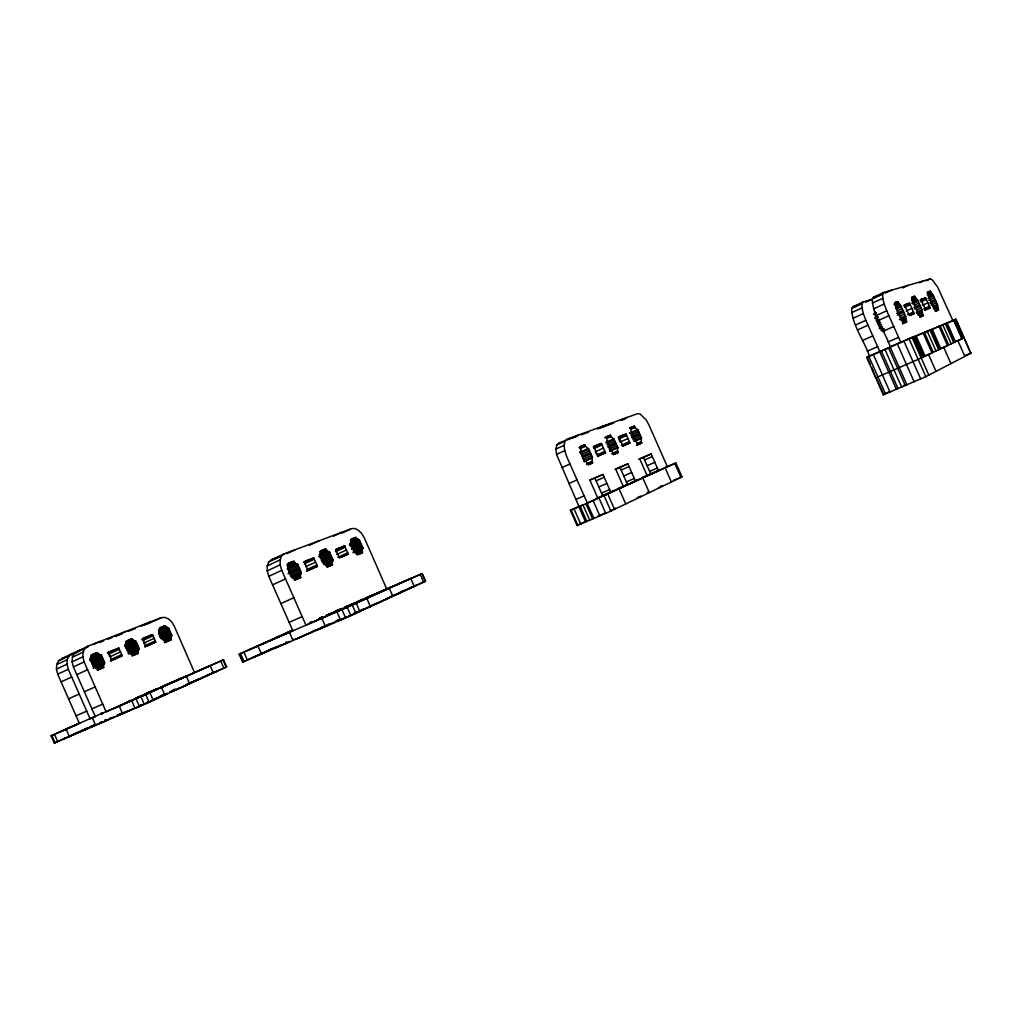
<?xml version="1.0" encoding="UTF-8"?>
<svg xmlns="http://www.w3.org/2000/svg" width="1022" height="1022" viewBox="0 0 1022 1022"><rect width="100%" height="100%" fill="white"/><g stroke="black" fill="none" stroke-linecap="round" stroke-linejoin="round"><path stroke-width="1.5" d="M171.108 636.617L171.862 635.543L168.643 628.16L164.951 625.771L159.841 627.789L159.739 631.711L159.01 632.005L162.255 639.453L162.983 639.159L165.973 641.829L171.044 639.746L171.108 636.617L163.252 640.194M132.541 654.502L137.842 652.087L139.209 648.829L135.9 641.241L124.569 646.428M196.441 671.684L106.186 711.912L84.149 661.911L82.833 656.839L83.114 652.177L84.852 648.446L87.943 646.134L161.246 617.671L164.734 617.365L168.311 618.821L171.594 621.772L174.187 625.949L194.474 672.438M362.261 550.13L362.951 548.265L359.425 540.216L355.797 537.431L351.121 539.22L350.623 543.64L354.174 551.752L357.828 554.524L362.465 552.672L362.261 550.13L355.349 553.285M95.327 716.626L73.405 666.893L72.102 661.834L72.396 657.197L74.159 653.467L87.943 646.134M97.856 668.707L103.209 666.255L104.691 662.869L101.293 655.064L89.795 660.34M95.506 716.473L90.14 718.875L68.282 669.269L66.979 664.223L67.286 659.599L69.049 655.869L72.153 653.556L81.568 649.89M79.448 723.512L57.705 674.175L56.427 669.154L56.734 664.543L58.51 660.825L72.153 653.556M327.628 566.814L332.52 564.693L331.997 563.505L333.07 560.133L329.442 551.842L318.915 556.658M294.54 580.253L300.672 577.481L300.136 576.255L301.324 572.742L297.581 564.195L288.281 568.449M664.773 467.757L675.887 463.004L682.019 476.891L610.875 511.102L577.098 525.525L570.417 510.336L587.356 503.08L566.75 456.732L564.744 450.625L564.131 445.273L564.911 441.261L567.069 439.115L637.409 413.718L640.079 413.987L646.249 420.08L649.034 425.178L667.328 466.645L647.705 475.549M579.04 506.669L556.517 454.394L555.93 449.067L556.735 445.043L558.906 442.896L570.889 438.553M890.775 346.867L866.694 357.406L883.276 394.824L925.855 376.645L970.849 353.28L955.851 319.26L947.113 323.029L955.378 341.642L961.919 338.806L953.641 320.154M391.222 587.05L305.987 625.196L281.74 570.327L280.156 564.821L280.117 559.877L281.523 556.006L284.308 553.758L351.772 528.591L355.017 528.515L358.492 530.316L361.775 533.663L364.484 538.262L386.686 588.915M292.905 630.868L268.799 576.331L267.24 570.851L267.215 565.92L268.658 562.062L271.456 559.801L284.308 553.758M872.239 299.063L882.625 294.259L883.813 292.42L930.212 278.942L932.166 279.709L937.659 287.118L952.9 320.64L890.251 346.867C884.873 330.898 873.005 316.36 872.239 299.063L873.465 297.21L883.813 292.42M870.603 355.605L869.441 356.09C864.165 340.211 852.156 325.775 851.684 308.58L861.916 303.841L863.181 301.975L871.408 299.523L865.66 302.18M851.684 308.58L852.987 306.702L863.181 301.975M964.065 337.745L918.19 359.386L875.739 377.808L871.702 367.396M355.822 613.162L355.094 613.417M616.023 508.164L614.49 508.688M339.419 620.354L340.109 620.111M883.276 394.824L888.923 391.809M352.22 604.922L351.504 605.216M339.713 609.879L339.061 610.134M335.88 612.114L336.493 611.859M286.479 642.174L285.675 642.544L286.301 642.314M292.982 629.986L239.122 654.182L242.597 662.128L272.171 648.523M79.844 722.937L51.1 735.802L54.255 743.058L144.281 704.375L226.68 666.881L223.588 659.816L194.282 672.527M292.151 631.085L291.296 631.455L292.535 630.957M577.098 525.525L585.133 521.629M51.1 735.802L223.588 659.816M54.255 743.058L69.1 736.415M64.846 738.357L64.041 738.765L69.598 736.364M129.922 700.645L129.245 700.939L130.458 700.402M242.597 662.128L350.916 615.576L425.51 581.314L422.124 573.585L376.671 593.258M593.948 518.55L587.165 503.156L675.887 463.004M58.51 660.825L69.049 655.869M74.159 653.467L84.852 648.446M268.658 562.062L281.523 556.006M73.776 653.773L77.71 651.921M93.334 644.575L99.99 641.458M286.927 553.605L295.447 549.606M125.693 631.468L115.141 636.425L122.423 633.589M309.334 545.365L319.145 540.766M56.734 664.543L67.286 659.599M72.396 657.197L83.114 652.177M267.215 565.92L280.117 559.877M570.417 510.336L578.529 506.631M614.005 509.135L615.308 508.522M141.202 626.179L150.362 621.9M333.491 536.205L341.808 532.309M152.125 621.938L161.246 617.671M342.127 533.101L350.393 529.243M56.427 669.154L66.979 664.223M72.102 661.834L82.833 656.839M267.24 570.851L280.156 564.821M90.843 655.409L95.838 653.16M287.08 564.118L292.279 561.781M91.469 655.255L97.256 652.585L100.488 655.383M287.476 564.093L293.595 561.282L296.84 564.476M91.993 655.255L97.333 652.764M287.961 564.131L293.672 561.474M90.817 656.252L97.499 653.147M288.153 564.553L293.863 561.896M90.984 656.635L97.665 653.531M288.332 564.962L294.042 562.317M286.99 565.818L294.132 562.509M91.06 656.814L97.742 653.71M91.776 657.095L98.457 654.003M287.68 566.175L294.821 562.867M125.808 641.548L130.701 639.338M319.975 551.395L324.408 549.466M126.345 641.42L131.634 638.967M321.049 551.101L325.252 549.146M126.766 641.254L132.042 638.801L135.134 641.548M320.027 551.599L325.635 548.993L328.739 552.11M89.808 658.717L99.16 654.374M126.843 641.433L132.119 638.98M288.37 566.622L295.511 563.314M320.103 551.778L325.724 549.184M125.68 642.416L132.285 639.35M320.282 552.187L325.903 549.593M57.705 674.175L68.282 669.269M73.405 666.893L84.149 661.911M268.799 576.331L281.74 570.327M90.485 659.177L99.837 654.847M125.847 642.787L132.451 639.721M287.616 567.823L296.188 563.85M320.461 552.595L326.082 550.002M125.91 642.953L132.528 639.9M320.55 552.787L326.159 550.181M126.587 643.234L133.205 640.181M319.797 553.783L326.823 550.526M89.923 660.289L101.293 655.064M159.33 628.351L164.555 625.924M287.22 568.96L297.581 564.195M350.482 539.795L355.426 537.572M159.726 628.185L164.951 625.771M351.657 539.348L355.797 537.431M159.802 628.351L165.015 625.937M351.734 539.527L355.873 537.61M90.869 660.621L101.561 655.677M107.361 652.815L110.018 651.576M124.62 644.831L133.869 640.551M287.885 569.484L297.875 564.859M319.056 554.869L327.474 550.973M556.735 445.043L564.911 441.261M572.243 437.94L578.963 434.823M885.359 293.071L891.746 290.12M108.306 652.598L113.634 650.133M159.956 628.722L165.181 626.294M304.709 561.755L308.963 559.788M350.52 540.561L356.052 538.006M107.91 653.007L118.846 648.05L122.193 655.754L111.257 660.672M303.777 562.432L313.767 557.923L317.446 566.341L307.443 570.825M125.272 645.278L134.521 641.011M158.806 629.68L165.334 626.665M319.694 555.393L328.113 551.497M350.699 540.957L356.218 538.402M158.883 629.846L165.411 626.831M350.776 541.136L356.295 538.581M159.521 630.127L166.062 627.112M351.402 541.481L356.921 538.926M124.684 646.377L135.9 641.241M319.03 556.607L329.442 551.842M91.456 661.949L102.149 657.018M288.536 570.94L298.513 566.329M108.741 654.169L119.37 649.251M158.857 631.098L166.688 627.482M304.428 563.812L314.342 559.238M350.648 542.554L357.547 539.361M125.591 646.709L136.156 641.829M142.301 639.005L147.564 636.578M319.912 557.028L329.723 552.493M335.957 549.632L340.147 547.69M597.333 428.857L603.913 425.816M902.592 287.936L908.251 285.317M143.08 638.865L150.962 635.224M336.289 549.708L343.251 546.489M606.391 424.922L598.522 428.55L601.971 427.298M141.994 639.453L152.495 634.611L155.766 642.097L146.325 646.326M336.315 549.798L344.657 545.94L348.234 554.116L341.271 557.297M159.483 631.545L167.314 627.93M349.882 543.704L358.16 539.884M610.964 423.261L603.133 426.889L613.583 423.095M342.293 547.473L345.18 546.157M555.93 449.067L564.131 445.273M851.722 312.63L861.993 307.903L861.916 303.841M872.341 303.125L882.765 298.322L882.625 294.259M92.031 663.291L102.724 658.36M289.175 572.409L299.165 567.798M158.768 632.669L168.643 628.16M349.435 544.803L359.425 540.216M126.153 648.012L136.731 643.132M320.525 558.446L330.349 553.911M142.492 640.615L153.006 635.773M335.472 551.714L345.219 547.217M620.839 420.336L627.278 417.385M919.481 282.762L923.594 280.858M92.299 663.891L102.992 658.973M158.448 633.551L168.886 628.734M288.038 573.725L299.459 568.462M350.035 545.301L359.693 540.855M92.568 664.504L103.26 659.573M289.75 573.738L299.753 569.139M926.162 280.807L930.212 278.942M120.519 651.895L109.878 656.801L108.217 652.969M305.693 566.686L315.606 562.126M137.306 644.435L126.728 649.302L125.221 646.172M321.151 559.864L330.975 555.342M346.828 617.211L338.525 620.737L340.543 619.805M383.965 600.233L387.312 598.688L386.431 599.071M406.488 589.771L416.069 585.465L414.344 586.155M158.998 634.815L169.448 629.999M350.648 546.681L360.306 542.235M126.984 649.89L137.561 645.035M321.432 560.503L331.256 555.981M93.143 665.833L103.848 660.915M290.389 575.194L300.391 570.608M137.817 645.623L127.239 650.477L127.801 651.781L138.379 646.926M321.713 561.155L331.55 556.632M143.617 643.183L154.13 638.354M336.698 554.499L346.445 550.028M159.547 636.067L169.997 631.277M352.628 547.422L360.907 543.615M61.103 681.878L71.693 677.024M76.829 674.661L87.598 669.717M272.567 584.852L285.521 578.899M556.517 454.394L564.744 450.625M853.025 318.302L863.335 313.575L861.993 307.903M873.708 308.823L884.158 304.019L882.765 298.322M159.79 636.642L170.252 631.852M351.517 548.673L361.188 544.241M93.73 667.174L104.436 662.256M291.027 576.663L301.03 572.077M121.669 654.553L111.028 659.433L111.551 660.621M306.958 569.573L316.871 565.025M322.339 562.573L332.163 558.063M160.045 637.217L170.495 632.426M351.798 549.299L361.456 544.867M93.181 668.107L104.691 662.869M292.011 576.97L301.324 572.742M110.734 660.557L113.404 659.331M306.498 570.864L309.347 569.561M95.8 667.711L103.835 664.032M110.338 660.915L116.993 657.861M292.011 577.852L300.583 573.917M306.983 570.838L312.668 568.245M274.829 648.076L289.801 641.535M289.98 641.497L274.995 648.037M295.205 639.338L295.55 639.21M305.041 634.918L309.091 633.18M315.875 629.961L311.799 631.826L318.225 629.067M309.819 633.014L296.073 639.044M310.19 632.835L311.736 632.081M319.567 628.441L322.275 627.201M317.676 629.667L334.462 622.334L317.919 629.59M360.919 610.185L364.317 608.627M390.327 596.669L393.163 595.366M340.926 619.626L347.327 616.764M348.4 616.292L356.729 612.766L347.914 616.739M364.586 608.857L355.311 613.123L371.216 605.995L365.902 608.282M371.548 605.548L370.513 606.072M372.251 605.228L373.797 604.526M379.06 602.201L382.943 600.514M394.275 595.2L385.55 599.211L400.79 592.39L395.578 594.638M399.232 592.824L400.688 592.16M401.02 592.006L402.796 591.189M408.366 588.723L414.906 585.9M138.954 648.229L128.376 653.084L128.631 653.671M324.357 563.339L332.789 559.481M155.255 640.922L144.728 645.738L145.239 646.9M160.595 638.482L171.057 633.691M337.924 557.297L347.672 552.838M353.778 550.053L362.069 546.259M95.672 668.503L103.707 664.824M293.365 578.03L300.519 574.76M579.563 447.061L582.923 445.566M894.454 303.061L897.009 301.899M128.248 653.825L139.209 648.829M323.936 564.272L333.07 560.133M579.321 447.368L584.712 444.902L585.312 446.256L579.921 448.722M894.94 302.908L897.712 301.669L901.046 306.012L905.773 316.667L899.322 319.567M579.41 447.572L584.801 445.107M895.259 303.074L897.814 301.912M96.796 668.631L103.503 665.565M144.805 646.683L147.436 645.482M293.212 578.81L300.366 575.539M145.571 646.504L150.847 644.09M339.547 557.82L343.737 555.904M579.615 448.045L585.006 445.579M894.212 304.186L898.044 302.435M130.471 653.569L138.404 649.941M325.354 564.476L332.393 561.257M162.46 639.146L171.607 634.969M294.413 578.874L300.136 576.255M352.999 552.059L362.669 547.639M873.606 314.227L876.493 312.924M894.454 304.709L898.274 302.959M97.933 668.873L103.286 666.433M294.502 579.052L300.225 576.446M579.819 448.517L585.21 446.052M873.721 314.469L876.595 313.154M894.557 304.952L898.389 303.202M130.343 654.336L138.289 650.707M163.29 639.414L171.862 635.543M325.303 565.281L332.329 562.062M353.28 552.685L362.951 548.265M605.101 437.633L610.351 435.231L610.939 436.547A9.568 4.011 65.7 0 1 613.366 438.847L617.94 447.815L609.764 451.481M911.547 297.619L914.575 296.265L917.743 300.455L922.291 310.701L916.593 313.269M98.099 669.257L103.452 666.817M294.681 579.474L300.404 576.868M605.19 437.838L610.453 435.436M911.854 297.785L914.677 296.495M895.093 305.527L898.926 303.777M97.282 670.189L103.618 667.2M131.48 654.45L138.098 651.423M294.783 579.998L300.596 577.289M326.567 565.383L332.201 562.815M912.084 298.296L914.907 297.006M97.895 669.998L103.695 667.379L103.209 666.255M355.401 552.506L362.312 549.351M606.698 437.684L610.645 435.883M895.655 306.217L899.488 304.479M326.363 566.073L331.997 563.505M606.902 438.144L610.849 436.343M912.301 298.794L915.137 297.504M132.617 654.68L137.906 652.253M164.453 640.334L171.006 637.358M326.44 566.265L332.073 563.697M606.991 438.349L610.939 436.547M629.616 428.167L632.49 426.889M855.529 324.996L865.851 320.295L863.335 313.575M876.237 315.555L886.713 310.777L884.158 304.019M912.403 299.024L915.227 297.734M629.552 428.295L634.33 426.187L634.892 427.464L631.034 429.214M926.89 292.701L930.224 291.257L933.239 295.307L937.621 305.182L933.175 307.149M132.771 655.051L138.072 652.636M326.618 566.673L332.252 564.106M630.561 428.141L634.419 426.391M896.23 307.009L900.063 305.259M927.58 292.726L930.327 291.474M344.299 608.46L422.124 573.585L425.51 581.314M252.766 657.593L266.448 651.512M275.455 647.296L269.91 649.839L280.245 645.278M259.907 654.578L252.894 657.542M260.137 654.476L266.461 651.678M267.317 651.282L270.191 649.966L266.921 651.295M911.509 300.238L915.738 298.296M132.566 655.651L138.238 653.007M164.286 641.024L170.827 638.047M327.244 566.967L332.431 564.514M356.614 553.375L362.146 550.845M630.753 428.576L634.611 426.826M927.797 293.212L930.544 291.96M132.081 655.92L138.315 653.173L137.842 652.087M165.347 641.075L170.585 638.686M357.815 553.4L361.967 551.51M579.755 452.324L588.442 448.415L592.619 457.907L584.226 461.676M630.944 429.023L634.803 427.26M874.64 317.995L877.86 316.577M895.553 308.465L901.046 306.012M912.046 300.902L916.274 298.973M928.014 293.697L930.748 292.445M165.423 641.241L170.661 638.852M356.512 554.218L362.043 551.688M928.117 293.914L930.85 292.675M165.577 641.599L170.815 639.223M356.678 554.614L362.222 552.097M593.539 446.742L597.551 444.915M904.151 305.335L907.038 304.019M580.688 452.835L588.761 449.156M597.5 456.374L605.497 452.772L601.383 443.446L593.412 447.074L594.05 448.53L602.035 444.902M875.356 318.711L878.217 317.395M896.32 309.168L901.417 306.843M903.818 305.795L909.554 303.176L914.192 313.626L909.887 315.568M912.582 301.656L916.823 299.727M927.235 295.09L931.336 293.225M164.427 642.557L170.968 639.58M358.237 554.371L362.388 552.493M164.58 642.57L171.044 639.746M357.751 554.716L362.465 552.672M929.1 295.115L931.847 293.863M605.931 442.271L613.903 438.642M911.739 303.151L917.743 300.455M618.502 437.161L622.411 435.385M920.515 299.88L923.3 298.616M606.327 442.948L614.222 439.371M618.208 437.544L626.001 434.005L629.974 443.024L622.487 446.205M904.547 307.418L910.283 304.812M912.467 303.828L918.101 301.26M920.081 300.353L925.638 297.836L930.097 307.89L924.54 310.394M928.257 296.469L932.358 294.604M589.477 450.791L581.403 454.458L580.062 452.209M876.148 320.525L879.022 319.209M897.124 310.995L902.222 308.67M629.475 433.213L637.702 429.521L641.612 438.387L634.662 441.491M928.794 297.287L933.239 295.307M857.701 329.863L868.023 325.175M878.435 320.448L888.91 315.696M953.552 320.308L955.851 319.26M99.236 723.653L107.297 720.14M109.495 718.99L108.179 719.565M115.218 716.511L108.281 719.705M127.341 711.018L116.827 715.656L120.839 713.931M121.184 714.046L117.223 715.847L133.435 708.744L122.499 713.445M147.347 701.986L148.203 701.603M135.952 707.786L142.952 704.822M136.859 707.377L138.174 706.777M138.583 706.598L142.505 704.835M162.421 695.573L167.404 693.312L151.601 700.223M194.806 680.856L198.332 679.247M203.161 677.228L201.986 677.765L210.289 674.213M203.966 676.858L205.511 676.155M206.316 675.798L210.162 674.098M145.584 703.481L151.92 700.798L143.961 704.388M170.061 692.341L176.333 689.454M179.31 688.138L185.659 685.455L180.715 687.704M211.081 673.69L217.533 670.956L211.222 673.805M596.759 498.34L614.554 490.241M617.211 489.04L628.556 483.879M631.392 482.588L637.102 479.982M580.726 505.903L583.166 504.791M613.417 491.02L604.743 494.967L614.49 490.649M630.804 483.112L637.549 480.046M650.797 474.016L652.189 473.39L650.784 474.016L643.438 457.358M653.211 472.918L659.663 469.979L642.455 477.568M587.356 503.08L597.896 498.263L589.873 480.059L602.98 474.476L610.862 492.361L597.282 498.34M610.862 492.361L623.394 486.651L615.64 469.085M617.416 489.129L647.207 475.818L639.708 458.827M662.001 486.076L658.385 487.698M637.115 497.982L640.768 496.232L639.108 496.871M626.627 435.41L618.834 438.949L620.188 442.041L627.981 438.515M638.009 430.211L630.306 433.711L629.999 433.009M920.784 301.924L926.328 299.408M928.117 298.565L933.584 296.073M607.017 444.519L614.912 440.942M914.652 304.939L918.88 303.023M590.205 452.414L582.118 456.08L584.52 461.548M876.953 322.339L879.827 321.036M896.664 313.396L903.039 310.509M582.438 456.821L590.524 453.155M898.3 313.652L903.41 311.34M928.87 300.251L934.338 297.772M630.983 435.231L638.686 431.731M603.44 448.109L595.456 451.724L596.861 454.918L604.858 451.315M615.602 442.513L607.72 446.09L608.026 446.806L615.921 443.229M906.131 311.007L911.867 308.401M914.026 307.341L919.659 304.786M582.77 457.562L590.857 453.896M877.694 323.987L880.568 322.684M897.393 315.057L903.78 312.17M561.717 467.706L569.969 463.975M914.371 308.133L920.017 305.578M631.647 436.739L639.35 433.264M922.317 305.374L927.861 302.87M930.978 301.324L935.092 299.472M608.346 447.521L616.24 443.944M914.728 308.938L920.375 306.383M583.485 459.185L591.572 455.531M631.954 437.442L639.657 433.954M878.498 325.801L881.373 324.498M899.488 316.309L904.585 313.997M929.956 302.716L935.424 300.251M70.122 735.814L87.189 728.073M90.038 726.783L94.292 724.854M78.566 732.365L72.14 735.073M94.816 724.93L81.824 730.704L85.707 729.031M104.857 720.382L105.892 719.922L104.781 720.255M109.801 718.198L110.683 717.802M85.541 729.363L81.53 731.19L97.435 724.228L86.883 728.763M632.26 438.131L639.964 434.644M930.301 303.483L935.769 301.017M609.035 449.092L616.93 445.528M916.926 310.062L921.154 308.146M907.728 314.584L913.464 311.991M584.201 460.82L592.287 457.166M879.303 327.615L882.178 326.312M900.293 318.136L905.403 315.836M632.925 439.652L640.641 436.164M879.252 328.586L882.535 327.142M931.055 305.182L936.522 302.716M923.837 308.823L929.407 306.319M597.666 456.106L601.677 454.292M617.62 447.099L609.725 450.664L610.045 451.379M621.555 445.132L629.348 441.619M916.287 312.451L921.933 309.909M900.51 320.103L905.62 317.804L905.773 316.667M633.602 441.172L641.305 437.697M933.175 306.255L937.276 304.415M881.092 329.851L883.979 328.56M901.966 320.461L905.811 318.723L905.62 317.804M917.935 313.703L922.176 311.799L922.291 310.701M881.207 330.694L884.081 329.403M902.094 321.304L905.926 319.567L905.811 318.723M339.738 610.351L334.922 612.51L353.127 604.539M348.349 606.685L370.667 596.426M399.755 583.345L366.157 598.458M405.082 580.994L400.611 582.962M918.114 314.597L922.355 312.681L922.176 311.799M586.615 463.95L592.019 461.51L592.619 462.877L588.57 464.691M903.422 321.47L905.926 319.567M933.418 308.069L937.519 306.23L937.621 305.182M586.717 464.154L592.121 461.727M903.525 321.713L906.092 320.563M918.241 315.402L922.483 313.499L922.355 312.681M862.491 340.543L872.826 335.893M883.251 331.217L893.739 326.491M586.922 464.627L592.326 462.2M902.477 322.811L906.322 321.087M933.597 308.925L937.711 307.085L937.519 306.23M612.152 453.653L617.429 451.277L618.016 452.593L613.749 454.496M919.711 315.491L922.483 313.499M581.058 451.251L580.445 451.481L584.673 461.075L585.274 460.833A9.901 4.292 65.7 0 0 587.829 463.209L588.429 464.576L592.53 462.659M612.242 453.857L617.518 451.481M902.503 323.604L906.552 321.611M919.813 315.721L922.649 314.444M902.605 323.655L906.655 321.853L905.977 320.32M935.092 309.091L937.838 307.852L937.711 307.085M612.446 454.305L617.722 451.941M920.043 316.22L922.866 314.955M68.576 698.844L79.205 694.066M84.366 691.753L95.174 686.912M280.846 603.593L293.863 597.755M637.319 443.446L641.177 441.721A9.262 3.756 65.7 0 0 641.126 438.579L641.612 438.387M935.156 309.781L937.838 307.852M613.417 454.573L617.914 452.388M637.396 443.65L641.267 441.913M919.723 317.19L923.096 315.453M935.258 309.998L938.004 308.772M920.362 316.961L923.198 315.683L922.547 314.214M637.587 444.085L641.458 442.347M935.475 310.484L938.222 309.257M637.038 445.004L641.65 442.794M935.692 310.969L938.426 309.743M636.591 445.298L641.739 442.986L641.177 441.721M935.194 311.416L938.528 309.96L937.902 308.555M321.764 617.211L322.824 616.739M261.734 644.282L266.729 642.046L259.907 644.971M309.564 622.768L312.17 621.593M319.477 618.323L323.003 616.764M326.618 615.155L327.308 614.848M328.829 614.171L328.484 614.311M333.951 611.986L337.26 610.504M282.762 635.16L287.706 632.937L270.102 640.653L282.366 634.981L276.221 637.639M312.4 622.015L309.679 623.241L312.157 622.181M327.896 615.001L326.746 615.525L330.451 614.005M339.406 609.879L341.974 608.729M344.542 607.579L348.387 605.676M353.357 603.568L344.503 607.86L361.98 600.195M355.873 602.431L357.713 601.613M358.543 601.243L362.682 599.416M318.787 619.243L323.706 617.033M326.567 615.742L342.319 608.665M356.614 602.239L362.325 599.671M364.956 598.496L374.18 594.344M100.756 713.663L102.813 712.845M140.602 695.995L141.815 695.458M151.026 691.421L146.223 693.568L156.174 689.186M100.68 714.225L103.363 713.037M123.675 703.775L130.471 700.849M135.338 698.652L155.97 689.454M158.218 688.509L183.947 677.024M203.595 668.58L198.894 670.675L204.668 668.196M208.629 666.357L204.323 668.26M137.97 698.039L138.685 697.732M143.412 695.65L148.65 693.299L142.658 695.969M610.07 510.898L612.216 509.94M568.781 483.572L577.047 479.893M867.269 351.223L877.63 346.624M888.067 341.974L898.581 337.298M642.289 477.811L648.063 475.268M71.17 735.495L70.109 735.968M171.99 690.565L172.884 690.169M179.974 688.023L178.071 688.866M337.579 620.239L338.55 619.805M404.916 590.243L403.128 591.035M375.981 603.555L374.589 604.168M869.441 356.09L890.481 347.058M907.6 339.419L914.664 336.289L923.773 356.806M589.694 480.251L602.98 474.476M615.193 469.379L621.81 466.454M924.31 332.495L931.157 329.467L939.908 349.192M618.08 468.165L627.878 463.86L635.492 481.145M638.929 459.197L651.155 453.947L658.526 470.657L659.918 470.031L653.48 472.828M939.793 326.069L946.423 323.144L954.855 342.14M287.489 632.554L292.394 630.497M255.155 647.067L260.891 644.652M328.739 614.644L331.703 613.328M334.143 612.37L342.281 608.78M371.548 596.043L388.641 588.493M340.62 609.968L343.737 608.588M174.507 689.62L175.439 689.211M140.474 704.886L141.419 704.465M107.195 719.999L104.538 721.174M380.989 601.562L370.667 606.059L371.267 605.778M928.87 375.202L912.084 337.362L890.124 346.956L906.974 384.949M596.12 480.851L604.219 477.274M621.159 470.056L629.067 466.569M644.588 459.964L652.304 456.553M102.762 712.781L100.795 713.739M137.817 697.221L139.401 696.531M135.632 698.103L137.37 697.758M103.018 713.101L100.974 714.11M169.856 683.233L172.603 682.019M139.656 696.838L135.083 698.435M207.185 667.098L209.753 665.961M69.011 727.868L76.816 724.457L71.642 726.706M138.315 697.336L139.26 696.915M170.533 683.028L174.123 681.776M174.877 681.546L177.521 680.384M68.742 728.073L60.886 731.509L66.072 729.248M140.244 696.94L136.795 698.09M140.678 696.851L141.675 696.404M139.669 697.285L142.224 696.071M319.822 618.055L320.793 617.633M363.104 599.352L361.111 600.221M332.112 613.264L333.134 612.817M173.791 689.761L174.724 689.365M143.502 704.401L145.469 703.532M405.887 589.822L406.884 589.375M335.548 621.133L336.583 620.686M376.99 603.108L378.012 602.648M76.05 715.809L86.729 711.12M91.903 708.846L102.749 704.094M289.137 622.347L302.193 616.611M598.815 486.97L606.927 483.419M623.778 475.971L631.685 472.509M647.118 465.687L654.847 462.302M137.459 697.298L139.388 696.455M176.04 680.933L172.935 682.402M205.307 667.915L206.24 667.507M102.111 713.599L103.081 713.177M319.503 618.131L323.041 616.573M291.436 630.817L281.944 635.032M257.812 646.006L249.304 649.685M258.208 645.725L259.243 645.265M331.077 613.724L332.725 612.881M239.122 654.182L347.263 607.247L350.916 615.576M649.966 474.566L657.593 471.142L652.458 473.339M69.969 736.21L74.542 734.192M179.208 688.189L169.959 692.392M292.752 639.555L293.761 639.108M304.722 635.071L296.227 638.967M575.833 499.451L584.124 495.823M624.008 486.344L634.368 481.732L629.182 483.943M598.637 497.893L609.508 493.051L604.283 495.274M649.647 471.41L657.376 468.05M626.384 481.899L634.304 478.437M601.511 493.102L609.636 489.564M140.257 696.071L141.521 695.522M144.549 694.142L148.803 692.29M151.652 691.051L155.906 689.198M162.971 686.132L185.646 676.283M326.861 614.989L327.896 614.541M328.829 614.056L331.511 612.893M335.548 611.13L340.926 608.793M345.232 606.927L353.855 603.184M356.729 601.932L362.465 599.441M365.339 598.189L373.873 594.485M158.589 688.304L161.221 687.154M163.277 686.158L168.962 683.629M174.903 681.112L198.332 671.032M214.428 663.866L213.419 664.287M335.561 611.297L342.383 608.333M345.41 606.953L348.132 605.778M348.374 605.854L353.484 603.517M355.835 602.52L360.523 600.489M365.122 598.458L374.921 594.204M375.649 593.884L412.671 577.724L410.972 578.439M630.753 483.163L637.46 480.161M641.982 478.079L647.207 475.818M140.87 696.212L142.186 695.637M144.843 694.487L146.172 693.912M147.487 693.248L152.763 690.949M176.704 680.639L182.184 678.263M183.232 677.727L188.7 675.35M333.836 612.395L341.936 608.78M128.261 701.744L130.893 700.594M135.709 698.575L136.437 698.167M140.602 696.416L141.317 696.11M145.277 694.347L164.248 686.081M166.522 685.162L172.271 682.696M182.478 678.174L181.52 678.557M309.858 622.845L312.617 621.644M383.825 590.716L382.151 591.419M617.441 489.283L623.394 486.664M124.007 703.749L129.334 701.437M149.825 692.661L155.37 690.259M160.045 688.087L165.564 685.698M266.487 642.008L272.67 639.325M319.12 619.013L322.939 617.352M351.747 604.998L358.415 602.099M361.06 600.808L367.677 597.934M66.392 729.018L71.374 726.91M113.991 708.425L130.203 701.309M132.272 700.479L138.277 697.809M314.354 621.44L330.898 614.184M953.896 342.089L956.247 341.067M645.521 476.495L642.033 478.015M621.772 487.315L618.208 488.848M206.061 675.708L226.68 666.881M401.122 591.687L403.958 590.473M408.251 588.621L418.317 584.29M190.169 682.734L198.166 679.298M169.793 691.677L170.7 691.294M185.442 684.881L193.465 681.431M399.027 592.926L399.998 592.568M401.608 591.866L405.977 589.988M160.339 695.905L164.299 694.193M196.007 680.55L201.462 678.199L186.374 684.932L191.842 682.568M118.935 714.276L122.857 712.589M337.234 620.175L338.32 619.702M353.727 613.277L358.045 611.424M383.454 600.284L386.431 599.058M100.412 722.311L101.293 721.928M328.036 624.391L329.122 623.931M163.252 695.445L167.404 693.657L153.057 700.083L158.602 697.694M321.304 627.47L327.692 624.723M605.292 513.006L600.962 514.845M74.772 733.898L78.656 732.237M109.852 718.824L113.876 717.099M310.203 632.695L311.812 632.005M99.223 723.589L104.614 721.328M615.27 469.366L627.878 463.86M639.031 459.236L651.155 453.947M419.748 583.664L425.369 581.314M397.162 584.558L396.37 584.878M673.396 480.404L676.832 478.948M368.623 596.848L369.338 596.554M367.767 597.781L367.013 598.1M866.694 357.406L870.016 356.065M660.544 486.485L662.115 485.82M965.649 355.247L970.9 353.139M103.695 667.379L98.023 669.704L94.778 666.906L93.947 667.238L90.524 659.369L91.341 659.037L91.558 654.847L97.256 652.585M138.315 653.173L132.949 655.37L129.832 652.636L129.066 652.956L125.719 645.304L126.498 644.997L126.651 640.947L132.042 638.801M122.193 655.754L111.756 659.995L108.37 652.24L118.846 648.05M155.766 642.097L145.891 646.108L142.595 638.558L152.495 634.611M93.858 667.826L90.613 660.008M677.982 478.462L682.019 476.891M588.429 464.576L592.619 462.877M618.016 452.593L614.094 454.177L613.519 452.861A9.568 4.011 65.7 0 1 611.092 450.549L607.017 441.287A9.568 4.011 65.7 0 1 606.979 438.042L606.404 436.726L610.351 435.231M641.739 442.986L638.073 444.468L637.511 443.19A9.262 3.756 65.7 0 1 635.211 440.942L631.264 431.987A9.262 3.756 65.7 0 1 631.162 428.793M903.755 385.473L905.492 384.77M385.639 599.365L386.29 599.096M300.672 577.481L295.435 579.576L292.164 576.382L291.411 576.689L287.629 568.053L288.396 567.759L288.319 563.301L293.595 561.282M332.52 564.693L327.589 566.673L324.472 563.556L323.757 563.837L320.09 555.47L320.806 555.189L320.678 550.896L325.635 548.993M647.143 492.515L648.229 492.08M317.446 566.341L307.839 570.161L304.109 561.666L313.767 557.923M348.234 554.116L339.189 557.705L335.586 549.466L344.657 545.94M605.497 452.772L597.819 455.825L593.667 446.41L601.383 443.446M617.94 447.815L617.39 448.045A9.568 4.011 65.7 0 1 617.467 451.264M629.974 443.024L622.807 445.886L618.783 436.777L626.001 434.005M598.253 515.944L599.352 515.522M61.627 658.5L72.421 654.297M77.25 651.155L87.994 646.977M99.377 642.557L103.669 640.883M107.974 639.21L112.267 637.536M128.248 631.328L135.53 628.492M144 625.208L150.822 622.551M637.702 429.521L637.179 429.725A9.262 3.756 65.7 0 0 634.892 427.388M884.605 331.639L883.391 332.099C878.792 325.89 875.88 319.464 874.449 311.927L875.177 311.697M584.712 444.902L580.47 446.499L581.071 447.866M634.33 426.187L630.625 427.579L631.187 428.87M271.456 559.801L281.267 556.134M906.655 321.853L903.921 322.875C899.347 316.603 896.422 310.126 894.902 302.563L897.712 301.669M923.198 315.683L920.656 316.628C916.312 310.573 913.502 304.352 911.982 297.095L914.575 296.265M938.528 309.96L936.165 310.841C932.038 304.99 929.33 298.986 927.823 292.024L930.224 291.257M572.371 438.016L576.804 436.42M581.237 434.81L588.621 432.14M621.018 420.4L625.4 418.816M914.192 313.626L909.171 315.44L904.483 304.863L909.554 303.176M930.097 307.89L925.447 309.564L920.937 299.395L925.638 297.836M852.987 306.702L857.164 305.437M873.465 297.21L878.843 295.626M886.713 310.777L900.778 342.204M865.851 320.295L879.814 351.491M955.749 319.273L970.849 353.28M955.417 319.413L963.669 337.975M954.701 319.707L962.954 338.308M953.973 320.014L962.239 338.652M957.882 340.696L964.857 356.41M945.273 323.616L953.73 342.664M942.706 324.677L951.227 343.852M940.125 325.75L948.684 345.04M943.753 347.378L950.984 363.666M929.905 329.978L938.694 349.767M927.158 331.115L935.986 351.031M924.361 332.278L933.252 352.335M928.538 354.557L936.037 371.459M914.268 336.455L923.377 356.985M913.374 336.826L922.508 357.393M912.493 337.196L921.64 357.815M909.005 338.678L925.855 376.645M903.831 340.926L920.707 378.97M897.29 343.788L914.166 381.845M888.488 347.684L905.326 385.652M884.886 349.281L901.698 387.197M881.309 350.865L898.095 388.743M879.674 351.581L896.46 389.433M873.312 354.417L890.034 392.141M868.853 356.41L885.512 393.994M867.205 357.227L870.412 364.484M876.825 378.958L883.711 394.479M674.801 463.515L680.946 477.453M665.143 467.923L671.377 482.052M642.889 478.066L649.328 492.668M619.984 467.361L627.572 484.581M619.115 488.899L625.771 503.999M607.771 494.073L614.529 509.403M604.104 495.721L610.875 511.102M594.893 478.066L602.737 495.887M598.994 497.982L605.778 513.389M593.118 500.563L599.901 515.982M585.862 503.718L592.645 519.112M583.013 504.97L589.771 520.326M580.164 506.197L586.909 521.552M578.861 506.759L585.619 522.101M574.045 508.841L580.777 524.145M571.17 510.067L577.877 525.308M420.272 574.428L423.67 582.182M410.818 578.682L414.255 586.526M389.331 588.353L392.844 596.375M366.834 598.496L370.424 606.698M356.244 603.261L359.885 611.552M352.245 605.037L355.899 613.366M341.936 609.585L345.577 617.927M336.902 611.782L340.543 620.111M321.853 618.31L325.469 626.588M289.443 632.375L293.007 640.538M257.953 646.045L261.466 654.093M243.939 652.138L247.426 660.123M240.579 653.582L244.054 661.553M239.633 653.927L243.083 661.847M223.09 660.071L226.194 667.149M220.803 661.106L223.907 668.209M210.289 665.807L213.419 672.974M186.464 676.475L189.658 683.795M161.604 687.589L164.874 695.075M149.953 692.801L153.249 700.364M145.801 694.653L149.097 702.229M140.985 696.787L144.281 704.375M136.105 698.933L139.401 706.521M131.761 700.824L135.07 708.399M119.306 706.228L122.589 713.765M92.402 717.904L95.646 725.339M66.213 729.274L69.407 736.619M54.524 734.345L57.692 741.64M51.879 735.482L55.047 742.764M581.02 451.175A9.901 4.292 65.7 0 1 581.033 447.789M585.312 446.18A9.901 4.292 65.7 0 1 587.842 448.556M592.057 458.124A9.901 4.292 65.7 0 1 592.057 461.497M79.959 731.675L79.243 731.995L79.959 731.675M923.07 332.814L916.121 335.88L925.025 355.95L932 352.922L923.07 332.814M938.924 326.235L932.205 329.225L940.777 348.528L947.522 345.589L938.924 326.235"/></g></svg>
